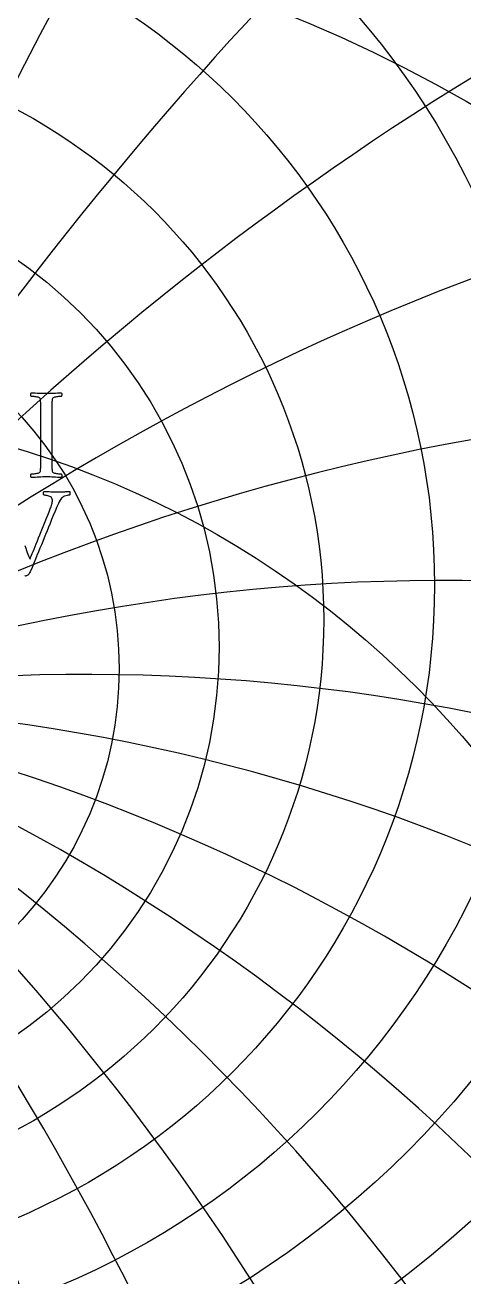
# Model space of a CAD drawing. Header units: millimetres. Extents: x -69 to 69, y -69 to 71.
# Drawn here: x 8.65 to 22.22, y 2.44 to 41.2 of the extents above; entities that cross this region are included whole.
import ezdxf

# ---------------------------------------------------------------- set-up
doc = ezdxf.new("R2010")
doc.units = ezdxf.units.MM
for name, color, linetype in [('CUT_OUTER', 1, 'Continuous'), ('ENGRAVE', 7, 'Continuous'), ('ENGRAVE_FINE', 8, 'Continuous'), ('TEXT', 5, 'Continuous')]:
    doc.layers.add(name, color=color, linetype=linetype)

msp = doc.modelspace()

# ---------------------------------------------------------------- linework, layer by layer
at = {"layer": 'CUT_OUTER'}
msp.add_arc((-0.0002, -0.0002), 69.3899, 142.382592, 87.802904, dxfattribs=at)
at = {"layer": 'ENGRAVE'}
for centre, radius in [((0, 0), 68.4), ((0, 28.8432), 33.3517), ((0, 26.8182), 28.9689), ((0, 25.1801), 24.9848), ((0, 23.8544), 21.312), ((0, 0), 44.7739), ((0, 22.7867), 17.8831), ((0, 21.9369), 14.645), ((0, 21.2755), 11.5541), ((0, 0), 29.3085)]:
    msp.add_circle(centre, radius, dxfattribs=at)
for centre, radius, start, end in [((0, 31.3587), 38.2501, 111.49393, 68.50607), ((0, 34.5126), 43.8255, 148.80664, 31.19336), ((0, 38.5209), 50.3089, 170.13999, 9.86001), ((0, 43.7121), 58.0444, 186.805648, 353.194352), ((0, 50.6077), 67.571, 200.977233, 339.022767), ((0, -39.6126), 59.7818, 41.5, 138.5), ((0, -39.6126), 59.7818, 41.5, 138.5)]:
    msp.add_arc(centre, radius, start, end, dxfattribs=at)
at = {"layer": 'ENGRAVE_FINE'}
for centre, radius, start, end in [((339.0394, -39.6126), 344.2696, 161.895092, 176.203082), ((339.0394, -39.6126), 344.2696, 161.895092, 176.203082), ((-164.2491, -39.6126), 174.7903, 7.643853, 36.432876), ((-164.2491, -39.6126), 174.7903, 7.643853, 36.432876), ((164.2491, -39.6126), 174.7903, 143.567124, 172.356147), ((164.2491, -39.6126), 174.7903, 143.567124, 172.356147), ((-103.5451, -39.6126), 119.5636, 11.59326, 55.206839), ((-103.5451, -39.6126), 119.5636, 11.59326, 55.206839), ((103.5451, -39.6126), 119.5636, 124.793161, 168.40674), ((103.5451, -39.6126), 119.5636, 124.793161, 168.40674), ((-71.2452, -39.6126), 93.004, 15.702685, 74.635415), ((-71.2452, -39.6126), 93.004, 15.702685, 74.635415), ((71.2452, -39.6126), 93.004, 105.364585, 164.297315), ((71.2452, -39.6126), 93.004, 105.364585, 164.297315), ((-50.1629, -39.6126), 78.0396, 20.037916, 94.860474), ((-50.1629, -39.6126), 78.0396, 20.037916, 94.860474), ((50.1629, -39.6126), 78.0396, 85.139526, 159.962084), ((50.1629, -39.6126), 78.0396, 85.139526, 159.962084), ((-34.515, -39.6126), 69.0301, 24.676911, 113.452999), ((-34.515, -39.6126), 69.0301, 24.676911, 113.452999), ((34.515, -39.6126), 69.0301, 66.547001, 155.323089), ((34.515, -39.6126), 69.0301, 66.547001, 155.323089), ((-21.7588, -39.6126), 63.6185, 29.714957, 123.166409), ((-21.7588, -39.6126), 63.6185, 29.714957, 123.166409), ((21.7588, -39.6126), 63.6185, 56.833591, 150.285043), ((21.7588, -39.6126), 63.6185, 56.833591, 150.285043), ((-10.5411, -39.6126), 60.704, 35.271588, 131.400216), ((-10.5411, -39.6126), 60.704, 35.271588, 131.400216), ((10.5411, -39.6126), 60.704, 48.599784, 144.728412), ((10.5411, -39.6126), 60.704, 48.599784, 144.728412)]:
    msp.add_arc(centre, radius, start, end, dxfattribs=at)
at = {"layer": 'TEXT'}
msp.add_lwpolyline([(9.3059, 29.7952), (9.3642, 29.7955), (9.4217, 29.7967), (9.4784, 29.7986), (9.5344, 29.8012), (9.5907, 29.8041), (9.6482, 29.8068), (9.707, 29.8092), (9.767, 29.8114), (9.774, 29.8017), (9.7787, 29.7891), (9.7811, 29.7734), (9.7812, 29.7547), (9.7796, 29.736), (9.7766, 29.7203), (9.7725, 29.7077), (9.767, 29.6981), (9.7524, 29.6977), (9.7327, 29.6966), (9.7079, 29.6947), (9.678, 29.692), (9.6462, 29.6886), (9.6153, 29.6844), (9.5855, 29.6795), (9.5567, 29.6738), (9.5314, 29.667), (9.5122, 29.6586), (9.4991, 29.6488), (9.492, 29.6374), (9.4865, 29.6157), (9.4824, 29.5909), (9.4795, 29.5631), (9.4778, 29.5322), (9.4769, 29.4991), (9.4763, 29.4645), (9.4759, 29.4283), (9.4758, 29.3907), (9.4758, 29.3846), (9.4758, 29.3785), (9.4758, 29.3725), (9.4758, 29.3664), (9.4758, 29.3603), (9.4758, 29.3542), (9.4758, 29.3482), (9.4758, 29.3421), (9.4758, 27.6553), (9.4758, 27.6492), (9.4758, 27.6431), (9.4758, 27.6371), (9.4758, 27.631), (9.4758, 27.6249), (9.4758, 27.6189), (9.4758, 27.6128), (9.4758, 27.6067), (9.4759, 27.5692), (9.4763, 27.5334), (9.4769, 27.4994), (9.4778, 27.4672), (9.4795, 27.4372), (9.4824, 27.41), (9.4865, 27.3856), (9.492, 27.364), (9.4991, 27.3542), (9.5122, 27.3448), (9.5314, 27.336), (9.5567, 27.3276), (9.5855, 27.3202), (9.6153, 27.314), (9.6462, 27.309), (9.678, 27.3054), (9.7079, 27.3027), (9.7327, 27.3008), (9.7524, 27.2997), (9.767, 27.2993), (9.7725, 27.2897), (9.7766, 27.2771), (9.7796, 27.2614), (9.7812, 27.2427), (9.7811, 27.224), (9.7787, 27.2083), (9.774, 27.1956), (9.767, 27.186), (9.707, 27.19), (9.6482, 27.1936), (9.5907, 27.197), (9.5344, 27.2002), (9.4784, 27.2029), (9.4217, 27.2047), (9.3642, 27.2059), (9.3059, 27.2063), (9.249, 27.2059), (9.1916, 27.2047), (9.1337, 27.2029), (9.0753, 27.2002), (9.0164, 27.197), (8.957, 27.1936), (8.8971, 27.19), (8.8367, 27.186), (8.8297, 27.1956), (8.825, 27.2083), (8.8226, 27.224), (8.8225, 27.2427), (8.8241, 27.2614), (8.827, 27.2771), (8.8312, 27.2897), (8.8367, 27.2993), (8.8513, 27.2997), (8.871, 27.3008), (8.8958, 27.3027), (8.9256, 27.3054), (8.9576, 27.309), (8.9889, 27.314), (9.0193, 27.3202), (9.049, 27.3276), (9.0749, 27.336), (9.094, 27.3448), (9.1063, 27.3542), (9.1117, 27.364), (9.1189, 27.3901), (9.1244, 27.4196), (9.128, 27.4528), (9.1299, 27.4894), (9.1308, 27.5286), (9.1314, 27.5693), (9.1318, 27.6115), (9.132, 27.6553), (9.132, 29.3421), (9.1318, 29.386), (9.1314, 29.4286), (9.1308, 29.4699), (9.1299, 29.51), (9.128, 29.5475), (9.1244, 29.5813), (9.1189, 29.6112), (9.1117, 29.6374), (9.1063, 29.6488), (9.094, 29.6586), (9.0749, 29.667), (9.049, 29.6738), (9.0193, 29.6795), (8.9889, 29.6844), (8.9576, 29.6886), (8.9256, 29.692), (8.8958, 29.6947), (8.871, 29.6966), (8.8513, 29.6977), (8.8367, 29.6981), (8.8312, 29.7077), (8.827, 29.7203), (8.8241, 29.736), (8.8225, 29.7547), (8.8226, 29.7734), (8.825, 29.7891), (8.8297, 29.8017), (8.8367, 29.8114), (8.8971, 29.8092), (8.957, 29.8068), (9.0164, 29.8041), (9.0753, 29.8012), (9.1337, 29.7986), (9.1916, 29.7967), (9.249, 29.7955), (9.3059, 29.7952)], close=True, dxfattribs=at)
msp.add_lwpolyline([(8.6367, 25.0811), (8.6647, 25.0045), (8.6908, 24.933), (8.7143, 24.8684), (8.7353, 24.8107), (8.7537, 24.7597), (8.769, 24.7176), (8.7805, 24.6864), (8.7882, 24.6661), (8.7922, 24.6566), (8.7985, 24.6704), (8.8094, 24.6955), (8.8248, 24.732), (8.8447, 24.7799), (8.8684, 24.8372), (8.8948, 24.9018), (8.924, 24.9737), (8.956, 25.053), (8.9902, 25.1381), (9.0263, 25.2274), (9.0641, 25.3211), (9.1036, 25.4191), (9.1442, 25.5196), (9.185, 25.6208), (9.2261, 25.7229), (9.2675, 25.8256), (9.3083, 25.9273), (9.3479, 26.0259), (9.3862, 26.1214), (9.4232, 26.214), (9.4369, 26.2488), (9.4495, 26.2847), (9.4611, 26.3217), (9.4717, 26.3596), (9.4806, 26.3965), (9.4869, 26.4304), (9.4907, 26.4612), (9.492, 26.489), (9.4886, 26.5194), (9.4783, 26.5457), (9.4613, 26.5679), (9.4374, 26.5861), (9.4096, 26.601), (9.3807, 26.6134), (9.3509, 26.6233), (9.3201, 26.6306), (9.2911, 26.6359), (9.267, 26.6397), (9.2476, 26.642), (9.2331, 26.6427), (9.226, 26.6492), (9.2209, 26.6604), (9.2179, 26.6765), (9.2169, 26.6974), (9.2179, 26.7187), (9.2209, 26.7363), (9.226, 26.7501), (9.2331, 26.7601), (9.2869, 26.7579), (9.3393, 26.7555), (9.3901, 26.7529), (9.4394, 26.7499), (9.4887, 26.7473), (9.5395, 26.7454), (9.5918, 26.7443), (9.6457, 26.7439), (9.6898, 26.744), (9.7291, 26.7444), (9.7636, 26.745), (9.7933, 26.7459), (9.8205, 26.747), (9.8474, 26.7484), (9.8741, 26.7501), (9.9005, 26.752), (9.9283, 26.754), (9.9592, 26.756), (9.9931, 26.758), (10.03, 26.7601), (10.0333, 26.7499), (10.035, 26.7358), (10.0353, 26.7176), (10.034, 26.6953), (10.0317, 26.6741), (10.029, 26.6589), (10.0257, 26.6498), (10.0219, 26.6468), (10.0058, 26.6455), (9.9819, 26.6417), (9.9502, 26.6354), (9.9106, 26.6266), (9.8693, 26.6139), (9.8323, 26.5962), (9.7995, 26.5735), (9.7711, 26.5457), (9.7515, 26.5203), (9.7291, 26.4845), (9.704, 26.4383), (9.676, 26.3818), (9.6476, 26.3208), (9.6209, 26.261), (9.596, 26.2025), (9.5729, 26.1452), (9.5194, 26.0125), (9.4682, 25.8853), (9.4193, 25.7637), (9.3726, 25.6476), (9.3274, 25.5354), (9.2826, 25.4252), (9.2384, 25.3169), (9.1947, 25.2108), (9.1508, 25.1046), (9.1062, 24.9964), (9.0608, 24.8861), (9.0146, 24.7739), (8.9666, 24.6576), (8.9155, 24.5352), (8.8614, 24.4068), (8.8043, 24.2723), (8.7877, 24.2369), (8.7704, 24.2076), (8.7523, 24.1843), (8.7335, 24.1671), (8.7142, 24.1547), (8.6946, 24.1459), (8.6747, 24.1406), (8.6546, 24.1388), (8.6488, 24.1404), (8.6435, 24.1454)], dxfattribs=at)

doc.saveas('drawing.dxf')
